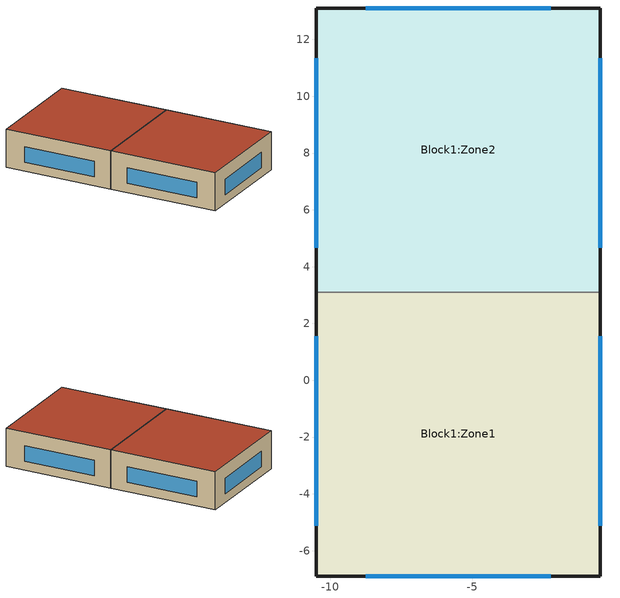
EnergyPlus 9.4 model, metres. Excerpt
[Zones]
Block1:Zone2
 floor ground (Project ground floor): -0.49,3.11 -10.49,3.11 -10.49,13.11 -0.49,13.11 z0
 wall outside (Project wall): -0.49,3.11 -0.49,13.11 -10.49,13.11 -10.49,3.11 z0:3.5
 wall to Block1:Zone1 (Project partition): -10.49,3.11 -0.49,3.11 z0:3.5
 window (Project external glazing - 1001): -0.49,4.67 -0.49,11.33 / -2.23,13.11 -8.74,13.11 / -10.49,11.33 -10.49,4.67 z0.84:2.26
 roof outside (Project flat roof): -10.49,3.11 -0.49,3.11 -0.49,13.11 -10.49,13.11 z3.5
Block1:Zone1
 floor ground (Project ground floor): -0.49,-6.89 -10.49,-6.89 -10.49,3.11 -0.49,3.11 z0
 wall outside (Project wall): -10.49,3.11 -10.49,-6.89 -0.49,-6.89 -0.49,3.11 z0:3.5
 window (Project external glazing - 1001): -0.49,-5.12 -0.49,1.55 / -10.49,1.55 -10.49,-5.12 / -8.74,-6.89 -2.23,-6.89 z0.84:2.26
 roof outside (Project flat roof): -10.49,-6.89 -0.49,-6.89 -0.49,3.11 -10.49,3.11 z3.5
[Building]
Building: North Axis=0; Terrain=Suburbs; Loads Convergence Tolerance Value=0.04; Temperature Convergence Tolerance Value=0.4; Solar Distribution=FullExterior; Maximum Number of Warmup Days=25; Minimum Number of Warmup Days=6
[Site:Location]
Untitled (01-01:31-12)  (01-01:31-12): Latitude=37.18; Longitude=-3.78; Time Zone=1; Elevation=570
[SizingPeriod:DesignDay] Day of Month=15; Humidity Condition Type=WetBulb; Barometric Pressure=94662.2; Rain Indicator=No; Snow Indicator=No
Name | Month | Day Type | Maximum DryBulb Temperature | Daily DryBulb Temperature Range | Wetbulb or DewPoint at Maximum DryBulb | Wind Speed | Wind Direction | Daylight Saving Time Indicator | Solar Model Indicator | Sky Clearness
Summer Design Day in Untitled (01-01:31-12) Jun | 6 | SummerDesignDay | 37.5 | 19.6 | 19.6 | 0 | 0 | Yes | ASHRAEClearSky | 0.98
Summer Design Day in Untitled (01-01:31-12) Jul | 7 | SummerDesignDay | 39.9 | 20.5 | 22.5 | 0 | 0 | Yes | ASHRAEClearSky | 0.98
Summer Design Day in Untitled (01-01:31-12) Aug | 8 | SummerDesignDay | 39.1 | 20 | 21.5 | 0 | 0 | Yes | ASHRAEClearSky | 0.98
Summer Design Day in Untitled (01-01:31-12) Sep | 9 | SummerDesignDay | 35.1 | 18.6 | 19.5 | 0 | 0 | Yes | ASHRAEClearSky | 0.98
Winter Design Day in Untitled (01-01:31-12) | 1 | WinterDesignDay | -3.7 | 0 | -3.7 | 0.4 | 210 | No |  | 0
[Site:GroundTemperature:BuildingSurface]
18, 18, 18, 18, 18, 18, 18, 18, 18, 18, 18, 18
[Site:GroundTemperature:FCfactorMethod]
January Ground Temperature=7.53; February Ground Temperature=6.81; March Ground Temperature=8.09; April Ground Temperature=10.09; May Ground Temperature=15.31; June Ground Temperature=19.34; July Ground Temperature=22.06; August Ground Temperature=22.89; September Ground Temperature=21.48; October Ground Temperature=18.35; November Ground Temperature=14.16; December Ground Temperature=10.28
[Site:GroundTemperature:Shallow]
14, 14, 14, 14, 14, 14, 14, 14, 14, 14, 14, 14
[Site:GroundTemperature:Deep]
14, 14, 14, 14, 14, 14, 14, 14, 14, 14, 14, 14
[Site:GroundReflectance]
0.2, 0.2, 0.2, 0.2, 0.2, 0.2, 0.2, 0.2, 0.2, 0.2, 0.2, 0.2
[Site:GroundReflectance:SnowModifier]
2, 2
[Site:WaterMainsTemperature]
Calculation Method=Correlation; Annual Average Outdoor Air Temperature=10; Maximum Difference In Monthly Average Outdoor Air Temperatures=20
[Material] Roughness=Rough; Thermal Absorptance=0.9
Name | Thickness | Conductivity | Density | Specific Heat | Solar Absorptance | Visible Absorptance
Urea Formaldehyde Foam_.1327 | 0.1327 | 0.04 | 10 | 1400 | 0.6 | 0.6
Cast Concrete_.1 | 0.1 | 1.13 | 2000 | 1000 | 0.6 | 0.6
Floor/Roof Screed_.07 | 0.07 | 0.41 | 1200 | 840 | 0.73 | 0.73
Timber Flooring_.03 | 0.03 | 0.14 | 650 | 1200 | 0.78 | 0.78
Asphalt 1_.01 | 0.01 | 0.7 | 2100 | 1000 | 0.85 | 0.9
MW Glass Wool (rolls)_.1445 | 0.1445 | 0.04 | 12 | 840 | 0.6 | 0.6
Plasterboard_.013 | 0.013 | 0.25 | 2800 | 896 | 0.5 | 0.5
Brickwork Outer_.1 | 0.1 | 0.84 | 1700 | 800 | 0.7 | 0.7
XPS Extruded Polystyrene  - CO2 Blowing_.0795 | 0.0795 | 0.034 | 35 | 1400 | 0.6 | 0.6
Concrete Block (Medium)_.1 | 0.1 | 0.51 | 1400 | 1000 | 0.6 | 0.6
Gypsum Plastering_.013 | 0.013 | 0.4 | 1000 | 1000 | 0.5 | 0.5
Gypsum Plasterboard_.025 | 0.025 | 0.25 | 900 | 1000 | 0.5 | 0.5
[Material:NoMass] Roughness=Rough; Thermal Absorptance=0.9; Solar Absorptance=0.7; Visible Absorptance=0.7
Name | Thermal Resistance
3_RVAL_3 | 0.18
7_RVAL_2 | 0.15
[WindowMaterial:Glazing] Optical Data Type=SpectralAverage; Thickness=0.003; Infrared Transmittance at Normal Incidence=0; Front Side Infrared Hemispherical Emissivity=0.84; Conductivity=0.9; Dirt Correction Factor for Solar and Visible Transmittance=1
Name | Solar Transmittance at Normal Incidence | Front Side Solar Reflectance at Normal Incidence | Back Side Solar Reflectance at Normal Incidence | Visible Transmittance at Normal Incidence | Front Side Visible Reflectance at Normal Incidence | Back Side Visible Reflectance at Normal Incidence | Back Side Infrared Hemispherical Emissivity
2 | 0.837 | 0.075 | 0.075 | 0.898 | 0.081 | 0.081 | 0.84
38 | 0.74 | 0.09 | 0.1 | 0.82 | 0.11 | 0.12 | 0.2
[WindowMaterial:Gas]
1002: Gas Type=Air; Thickness=0.013
[Construction]
Project ground floor: Urea Formaldehyde Foam_.1327, Cast Concrete_.1, Floor/Roof Screed_.07, Timber Flooring_.03
Project flat roof: Asphalt 1_.01, MW Glass Wool (rolls)_.1445, 3_RVAL_3, Plasterboard_.013
Project wall: Brickwork Outer_.1, XPS Extruded Polystyrene  - CO2 Blowing_.0795, Concrete Block (Medium)_.1, Gypsum Plastering_.013
Project partition: Gypsum Plasterboard_.025, 7_RVAL_2, Gypsum Plasterboard_.025
Project external glazing - 1001: 38, 1002, 2
[Zone] Type=1; Multiplier=1; Volume=317.415; Floor Area=90.69; Zone Inside Convection Algorithm=TARP; Part of Total Floor Area=Yes
Block1:Zone2; Block1:Zone1
[PEOPLE] Number of People Schedule=Office_OpenOff_Occ; Number of People Calculation Method=People/Area; People per Zone Floor Area=0.111; Fraction Radiant=0.3; Sensible Heat Fraction=AutoCalculate; Carbon Dioxide Generation Rate=3.82e-08; Enable ASHRAE 55 Comfort Warnings=No; Mean Radiant Temperature Calculation Type=ZoneAveraged; Work Efficiency Schedule=Work efficiency; Clothing Insulation Calculation Method=ClothingInsulationSchedule; Air Velocity Schedule=Default Air Velocity for Comfort Calculations; Thermal Comfort Model 1 Type=Fanger
Name | Zone or ZoneList | Activity Level Schedule | Clothing Insulation Schedule
People Block1:Zone2 | Block1:Zone2 | Activity Schedule 19 | Clothing Schedule 19
People Block1:Zone1 | Block1:Zone1 | Activity Schedule 26 | Clothing Schedule 26
[Lights] Schedule=Office_OpenOff_Light; Design Level Calculation Method=Watts/Area; Watts per Zone Floor Area=20; Return Air Fraction=0; Fraction Radiant=0.42; Fraction Visible=0.18; Fraction Replaceable=1
Name | Zone or ZoneList | EndUse Subcategory
Block1:Zone2 General lighting | Block1:Zone2 | ELECTRIC EQUIPMENT#Block1:Zone2#GeneralLights
Block1:Zone1 General lighting | Block1:Zone1 | ELECTRIC EQUIPMENT#Block1:Zone1#GeneralLights
[OtherEquipment] Fuel Type=Electricity; Schedule=Office_OpenOff_Equip; Design Level Calculation Method=Watts/Area; Power per Zone Floor Area=11.77; Fraction Latent=0; Fraction Radiant=0.2; Fraction Lost=0; Carbon Dioxide Generation Rate=0; EndUse Subcategory=General
Name | Zone or ZoneList
Block1:Zone2 Equipment gain | Block1:Zone2
Block1:Zone1 Equipment gain | Block1:Zone1
[ZoneInfiltration:DesignFlowRate] Schedule=On 24/7; Design Flow Rate Calculation Method=Flow/zone; Design Flow Rate=0.06172; Constant Term Coefficient=1; Temperature Term Coefficient=0; Velocity Term Coefficient=0; Velocity Squared Term Coefficient=0
Name | Zone or ZoneList
Block1:Zone2 Infiltration | Block1:Zone2
Block1:Zone1 Infiltration | Block1:Zone1
[DesignSpecification:OutdoorAir] Outdoor Air Method=Flow/Person; Outdoor Air Flow per Person=0.00944; Outdoor Air Flow per Zone Floor Area=0; Outdoor Air Flow per Zone=0; Outdoor Air Flow Air Changes per Hour=0; Outdoor Air Schedule=On 24/7
Block1:Zone2 Design Specification Outdoor Air Object; Block1:Zone1 Design Specification Outdoor Air Object
[DesignSpecification:ZoneAirDistribution] Zone Air Distribution Effectiveness in Cooling Mode=1; Zone Air Distribution Effectiveness in Heating Mode=1; Zone Secondary Recirculation Fraction=0
Block1:Zone2 Design Specification Zone Air Distribution Object; Block1:Zone1 Design Specification Zone Air Distribution Object
[Sizing:Zone] Zone Cooling Design Supply Air Temperature Input Method=TemperatureDifference; Zone Cooling Design Supply Air Temperature=14; Zone Cooling Design Supply Air Temperature Difference=1; Zone Heating Design Supply Air Temperature Input Method=TemperatureDifference; Zone Heating Design Supply Air Temperature=50; Zone Heating Design Supply Air Temperature Difference=1; Zone Cooling Design Supply Air Humidity Ratio=0.009; Zone Heating Design Supply Air Humidity Ratio=0.004; Zone Heating Sizing Factor=1.25; Zone Cooling Sizing Factor=1.15; Cooling Design Air Flow Method=DesignDay; Cooling Design Air Flow Rate=0; Cooling Minimum Air Flow per Zone Floor Area=0.00076; Cooling Minimum Air Flow=0; Cooling Minimum Air Flow Fraction=0; Heating Design Air Flow Method=DesignDay; Heating Design Air Flow Rate=0; Heating Maximum Air Flow per Zone Floor Area=0.00203; Heating Maximum Air Flow=0.14158; Heating Maximum Air Flow Fraction=0.3; Account for Dedicated Outdoor Air System=Yes; Dedicated Outdoor Air System Control Strategy=NeutralSupplyAir; Dedicated Outdoor Air Low Setpoint Temperature for Design=autosize; Dedicated Outdoor Air High Setpoint Temperature for Design=autosize
Name | Design Specification Outdoor Air Object | Design Specification Zone Air Distribution Object
Block1:Zone2 | Block1:Zone2 Design Specification Outdoor Air Object | Block1:Zone2 Design Specification Zone Air Distribution Object
Block1:Zone1 | Block1:Zone1 Design Specification Outdoor Air Object | Block1:Zone1 Design Specification Zone Air Distribution Object
[ZoneControl:Thermostat] Control Type Schedule=Control type schedule: Always 4
Name | Zone or ZoneList | Control 1
Block1:Zone2 Thermostat | Block1:Zone2 | Block1:Zone2 Dual SP
Block1:Zone1 Thermostat | Block1:Zone1 | Block1:Zone1 Dual SP
[ZoneControl:Thermostat:ThermalComfort] Averaging Method=PeopleAverage; Minimum DryBulb Temperature Setpoint=12.8; Maximum DryBulb Temperature Setpoint=40; Thermal Comfort Control Type Schedule=Zone Comfort Control Type Sched
Name | Zone or ZoneList | Thermal Comfort Control 1
Block1:Zone2 Comfort Control | Block1:Zone2 | Block1:Zone2 Dual Comfort Setpoint
Block1:Zone1 Comfort Control | Block1:Zone1 | Block1:Zone1 Dual Comfort Setpoint
[ThermostatSetpoint:DualSetpoint] Heating Setpoint Temperature Schedule=Heating set point schedule; Cooling Setpoint Temperature Schedule=Cooling set point schedule
Block1:Zone2 Dual SP; Block1:Zone1 Dual SP
[ThermostatSetpoint:ThermalComfort:Fanger:DualSetpoint]
Name | Fanger Thermal Comfort Heating Schedule | Fanger Thermal Comfort Cooling Schedule
Block1:Zone2 Dual Comfort Setpoint | PMV_H_SP_Block1_Zone2 | PMV_C_SP_Block1_Zone2
Block1:Zone1 Dual Comfort Setpoint | PMV_H_SP_Block1_Zone1 | PMV_C_SP_Block1_Zone1
[ZoneHVAC:TerminalUnit:VariableRefrigerantFlow] Terminal Unit Availability Schedule=On 24/7; Cooling Supply Air Flow Rate=autosize; No Cooling Supply Air Flow Rate=autosize; Heating Supply Air Flow Rate=autosize; No Heating Supply Air Flow Rate=autosize; Cooling Outdoor Air Flow Rate=0; Heating Outdoor Air Flow Rate=0; No Load Outdoor Air Flow Rate=0; Supply Air Fan Operating Mode Schedule=On 24/7; Supply Air Fan Placement=DrawThrough; Zone Terminal Unit On Parasitic Electric Energy Use=30; Zone Terminal Unit Off Parasitic Electric Energy Use=20
Name | Supply Air Fan Object | Cooling Coil Object | Heating Coil Object
Block1:Zone2 VRF Indoor Unit | Block1:Zone2 VRF Indoor Unit Supply Fan | Block1:Zone2 VRF Indoor Unit DX Cooling Coil | Block1:Zone2 VRF Indoor Unit DX Heating Coil
Block1:Zone1 VRF Indoor Unit | Block1:Zone1 VRF Indoor Unit Supply Fan | Block1:Zone1 VRF Indoor Unit DX Cooling Coil | Block1:Zone1 VRF Indoor Unit DX Heating Coil
[Zone equipment]
Block1:Zone2: Block1:Zone2 VRF Indoor Unit
Block1:Zone1: Block1:Zone1 VRF Indoor Unit
[Fan:ConstantVolume] Availability Schedule=On 24/7; Fan Total Efficiency=0.7; Pressure Rise=100; Maximum Flow Rate=autosize; Motor Efficiency=0.9; Motor In Airstream Fraction=1; EndUse Subcategory=General
Block1:Zone2 VRF Indoor Unit Supply Fan; Block1:Zone1 VRF Indoor Unit Supply Fan
[Coil:Cooling:DX:VariableRefrigerantFlow] Availability Schedule=On 24/7; Gross Rated Total Cooling Capacity=autosize; Gross Rated Sensible Heat Ratio=autosize; Rated Air Flow Rate=autosize; Cooling Capacity Ratio Modifier Function of Temperature Curve=VRFTUCoolCapFT; Cooling Capacity Modifier Curve Function of Flow Fraction=VRFACCoolCapFFF
Block1:Zone2 VRF Indoor Unit DX Cooling Coil; Block1:Zone1 VRF Indoor Unit DX Cooling Coil
[Coil:Heating:DX:VariableRefrigerantFlow] Availability Schedule=On 24/7; Gross Rated Heating Capacity=autosize; Rated Air Flow Rate=autosize; Heating Capacity Ratio Modifier Function of Temperature Curve=VRFTUHeatCapFT; Heating Capacity Modifier Function of Flow Fraction Curve=VRFACCoolCapFFF
Block1:Zone2 VRF Indoor Unit DX Heating Coil; Block1:Zone1 VRF Indoor Unit DX Heating Coil
[AirConditioner:VariableRefrigerantFlow]
Heat Pump=VRF Outdoor Unit; Availability Schedule=On 24/7; Gross Rated Total Cooling Capacity=autosize; Gross Rated Cooling COP=3.3; Minimum Outdoor Temperature in Cooling Mode=-80; Maximum Outdoor Temperature in Cooling Mode=80; Cooling Capacity Ratio Modifier Function of Low Temperature Curve=VRFCoolCapFT; Cooling Capacity Ratio Boundary Curve=VRFCoolCapFTBoundary; Cooling Capacity Ratio Modifier Function of High Temperature Curve=VRFCoolCapFTHi; Cooling Energy Input Ratio Modifier Function of Low Temperature Curve=VRFCoolEIRFT; Cooling Energy Input Ratio Boundary Curve=VRFCoolEIRFTBoundary; Cooling Energy Input Ratio Modifier Function of High Temperature Curve=VRFCoolEIRFTHi; Cooling Energy Input Ratio Modifier Function of Low PartLoad Ratio Curve=CoolingEIRLowPLR; Cooling Energy Input Ratio Modifier Function of High PartLoad Ratio Curve=CoolingEIRHiPLR; Cooling Combination Ratio Correction Factor Curve=CoolingCombRatio; Cooling PartLoad Fraction Correlation Curve=VRFCPLFFPLR; Gross Rated Heating Capacity=autosize; Rated Heating Capacity Sizing Ratio=1; Gross Rated Heating COP=3.4; Minimum Outdoor Temperature in Heating Mode=-80; Maximum Outdoor Temperature in Heating Mode=80; Heating Capacity Ratio Modifier Function of Low Temperature Curve=VRFHeatCapFT; Heating Capacity Ratio Boundary Curve=VRFHeatCapFTBoundary; Heating Capacity Ratio Modifier Function of High Temperature Curve=VRFHeatCapFTHi; Heating Energy Input Ratio Modifier Function of Low Temperature Curve=VRFHeatEIRFT; Heating Energy Input Ratio Boundary Curve=VRFHeatEIRFTBoundary; Heating Energy Input Ratio Modifier Function of High Temperature Curve=VRFHeatEIRFTHi; Heating Performance Curve Outdoor Temperature Type=WetBulbTemperature; Heating Energy Input Ratio Modifier Function of Low PartLoad Ratio Curve=HeatingEIRLowPLR; Heating Energy Input Ratio Modifier Function of High PartLoad Ratio Curve=HeatingEIRHiPLR; Heating Combination Ratio Correction Factor Curve=HeatingCombRatio; Heating PartLoad Fraction Correlation Curve=VRFCPLFFPLR; Minimum Heat Pump PartLoad Ratio=0.2; Master Thermostat Priority Control Type=LoadPriority; Zone Terminal Unit List=VRF Outdoor Unit Zone List; Heat Pump Waste Heat Recovery=Yes; Equivalent Piping Length used for Piping Correction Factor in Cooling Mode=50; Vertical Height used for Piping Correction Factor=15; Piping Correction Factor for Length in Cooling Mode Curve=CoolingLengthCorrectionFactor; Piping Correction Factor for Height in Cooling Mode Coefficient=0; Equivalent Piping Length used for Piping Correction Factor in Heating Mode=50; Piping Correction Factor for Length in Heating Mode Curve=VRF Piping Correction Factor for Length in Heating Mode; Piping Correction Factor for Height in Heating Mode Coefficient=0; Crankcase Heater Power per Compressor=15; Number of Compressors=2; Ratio of Compressor Size to Total Compressor Capacity=0.5; Maximum Outdoor DryBulb Temperature for Crankcase Heater=5; Defrost Strategy=Resistive; Defrost Control=Timed; Defrost Time Period Fraction=0; Resistive Defrost Heater Capacity=autosize; Maximum Outdoor Drybulb Temperature for Defrost Operation=5; Condenser Type=AirCooled; Water Condenser Volume Flow Rate=autosize; Evaporative Condenser Effectiveness=0.9; Evaporative Condenser Air Flow Rate=autosize; Evaporative Condenser Pump Rated Power Consumption=autosize; Basin Heater Capacity=0; Basin Heater Setpoint Temperature=2; Basin Heater Operating Schedule=On 24/7; Fuel Type=Electricity; Minimum Outdoor Temperature in Heat Recovery Mode=-10; Maximum Outdoor Temperature in Heat Recovery Mode=40; Heat Recovery Cooling Capacity Modifier Curve=VRF Heat Recovery Cooling Capacity Modifier; Initial Heat Recovery Cooling Capacity Fraction=0.5; Heat Recovery Cooling Capacity Time Constant=0.15; Heat Recovery Cooling Energy Modifier Curve=VRF Heat Recovery Cooling Energy Modifier; Initial Heat Recovery Cooling Energy Fraction=1; Heat Recovery Cooling Energy Time Constant=0; Heat Recovery Heating Capacity Modifier Curve=VRF Heat Recovery Heating Capacity Modifier; Initial Heat Recovery Heating Capacity Fraction=1; Heat Recovery Heating Capacity Time Constant=0.15; Heat Recovery Heating Energy Modifier Curve=VRF Heat Recovery Heating Energy Modifier; Initial Heat Recovery Heating Energy Fraction=1; Heat Recovery Heating Energy Time Constant=0
[ZoneTerminalUnitList]
VRF Outdoor Unit Zone List: Zone Terminal Unit Name 1=Block1:Zone2 VRF Indoor Unit; Zone Terminal Unit Name 2=Block1:Zone1 VRF Indoor Unit
[ENERGYMANAGEMENTSYSTEM:SENSOR]
Name | OutputVariable or OutputMeter Index Key | OutputVariable or OutputMeter
PMV_Block1_Zone2 | People Block1:Zone2 | Zone Thermal Comfort Fanger Model PMV
People_Occupant_Count_Block1_Zone2 | People Block1:Zone2 | People Occupant Count
PMV_Block1_Zone1 | People Block1:Zone1 | Zone Thermal Comfort Fanger Model PMV
People_Occupant_Count_Block1_Zone1 | People Block1:Zone1 | People Occupant Count
[ENERGYMANAGEMENTSYSTEM:ACTUATOR] Actuated Component Type=Schedule:Compact; Actuated Component Control Type=Schedule Value
Name | Actuated Component Unique
PMV_H_SP_act_Block1_Zone2 | PMV_H_SP_Block1_Zone2
PMV_H_SP_act_Block1_Zone1 | PMV_H_SP_Block1_Zone1
PMV_C_SP_act_Block1_Zone2 | PMV_C_SP_Block1_Zone2
PMV_C_SP_act_Block1_Zone1 | PMV_C_SP_Block1_Zone1
[ENERGYMANAGEMENTSYSTEM:PROGRAMCALLINGMANAGER]
set_cooling_season: BeginTimestepBeforePredictor; set_cooling_season
set_zone_input_data_Block1_Zone2: BeginTimestepBeforePredictor; set_zone_input_data_Block1_Zone2
apply_aPMV_Block1_Zone2: BeginTimestepBeforePredictor; apply_aPMV_Block1_Zone2
set_zone_input_data_Block1_Zone1: BeginTimestepBeforePredictor; set_zone_input_data_Block1_Zone1
apply_aPMV_Block1_Zone1: BeginTimestepBeforePredictor; apply_aPMV_Block1_Zone1
monitor_aPMV_Block1_Zone2: BeginTimestepBeforePredictor; monitor_aPMV_Block1_Zone2
count_aPMV_comfort_hours_Block1_Zone2: BeginTimestepBeforePredictor; count_aPMV_comfort_hours_Block1_Zone2
monitor_aPMV_Block1_Zone1: BeginTimestepBeforePredictor; monitor_aPMV_Block1_Zone1
count_aPMV_comfort_hours_Block1_Zone1: BeginTimestepBeforePredictor; count_aPMV_comfort_hours_Block1_Zone1
[ENERGYMANAGEMENTSYSTEM:PROGRAM]
set_cooling_season: set CoolSeasonStart = 120; set CoolSeasonEnd = 210; if CoolSeasonEnd > CoolSeasonStart; if (DayOfYear >= CoolSeasonStart) && (DayOfYear < CoolSeasonEnd); set CoolingSeason = 1; else; set CoolingSeason = 0; endif; elseif CoolSeasonStart > CoolSeasonEnd; if (DayOfYear >= CoolSeasonStart) || (DayOfYear < CoolSeasonEnd); set CoolingSeason = 1; else; set CoolingSeason = 0; endif; endif
set_zone_input_data_Block1_Zone2: set adap_coeff_cooling_Block1_Zone2 = 0.3; set adap_coeff_heating_Block1_Zone2 = -0.2; set pmv_cooling_sp_Block1_Zone2 = 0.2; set pmv_heating_sp_Block1_Zone2 = -0.2; set tol_Block1_Zone2 = 0.1
apply_aPMV_Block1_Zone2: if CoolingSeason == 1; set adap_coeff_Block1_Zone2 = adap_coeff_cooling_Block1_Zone2; elseif CoolingSeason == 0; set adap_coeff_Block1_Zone2 = adap_coeff_heating_Block1_Zone2; endif; set aPMV_H_SP_noTol_Block1_Zone2 = pmv_heating_sp_Block1_Zone2/(1+adap_coeff_Block1_Zone2*pmv_heating_sp_Block1_Zone2); set aPMV_C_SP_noTol_Block1_Zone2 = pmv_cooling_sp_Block1_Zone2/(1+adap_coeff_Block1_Zone2*pmv_cooling_sp_Block1_Zone2); set aPMV_H_SP_Block1_Zone2 = aPMV_H_SP_noTol_Block1_Zone2+tol_Block1_Zone2; set aPMV_C_SP_Block1_Zone2 = aPMV_C_SP_noTol_Block1_Zone2-tol_Block1_Zone2; if People_Occupant_Count_Block1_Zone2 > 0; if aPMV_H_SP_Block1_Zone2 < 0; set PMV_H_SP_act_Block1_Zone2 = aPMV_H_SP_Block1_Zone2; else; set PMV_H_SP_act_Block1_Zone2 = 0; endif; if aPMV_C_SP_Block1_Zone2 > 0; set PMV_C_SP_act_Block1_Zone2 = aPMV_C_SP_Block1_Zone2; else; set PMV_C_SP_act_Block1_Zone2 = 0; endif; else; set PMV_H_SP_act_Block1_Zone2 = -100; set PMV_C_SP_act_Block1_Zone2 = 100; endif
set_zone_input_data_Block1_Zone1: set adap_coeff_cooling_Block1_Zone1 = 0.4; set adap_coeff_heating_Block1_Zone1 = -0.2; set pmv_cooling_sp_Block1_Zone1 = 0.3; set pmv_heating_sp_Block1_Zone1 = -0.3; set tol_Block1_Zone1 = 0.1
apply_aPMV_Block1_Zone1: if CoolingSeason == 1; set adap_coeff_Block1_Zone1 = adap_coeff_cooling_Block1_Zone1; elseif CoolingSeason == 0; set adap_coeff_Block1_Zone1 = adap_coeff_heating_Block1_Zone1; endif; set aPMV_H_SP_noTol_Block1_Zone1 = pmv_heating_sp_Block1_Zone1/(1+adap_coeff_Block1_Zone1*pmv_heating_sp_Block1_Zone1); set aPMV_C_SP_noTol_Block1_Zone1 = pmv_cooling_sp_Block1_Zone1/(1+adap_coeff_Block1_Zone1*pmv_cooling_sp_Block1_Zone1); set aPMV_H_SP_Block1_Zone1 = aPMV_H_SP_noTol_Block1_Zone1+tol_Block1_Zone1; set aPMV_C_SP_Block1_Zone1 = aPMV_C_SP_noTol_Block1_Zone1-tol_Block1_Zone1; if People_Occupant_Count_Block1_Zone1 > 0; if aPMV_H_SP_Block1_Zone1 < 0; set PMV_H_SP_act_Block1_Zone1 = aPMV_H_SP_Block1_Zone1; else; set PMV_H_SP_act_Block1_Zone1 = 0; endif; if aPMV_C_SP_Block1_Zone1 > 0; set PMV_C_SP_act_Block1_Zone1 = aPMV_C_SP_Block1_Zone1; else; set PMV_C_SP_act_Block1_Zone1 = 0; endif; else; set PMV_H_SP_act_Block1_Zone1 = -100; set PMV_C_SP_act_Block1_Zone1 = 100; endif
monitor_aPMV_Block1_Zone2: set aPMV_Block1_Zone2 = PMV_Block1_Zone2/(1+adap_coeff_Block1_Zone2*PMV_Block1_Zone2)
count_aPMV_comfort_hours_Block1_Zone2: if aPMV_Block1_Zone2 < aPMV_H_SP_noTol_Block1_Zone2; set comfhour_Block1_Zone2 = 0; set discomfhour_cold_Block1_Zone2 = 1*ZoneTimeStep; set discomfhour_heat_Block1_Zone2 = 0; elseif aPMV_Block1_Zone2 > aPMV_C_SP_noTol_Block1_Zone2; set comfhour_Block1_Zone2 = 0; set discomfhour_cold_Block1_Zone2 = 0; set discomfhour_heat_Block1_Zone2 = 1*ZoneTimeStep; else; set comfhour_Block1_Zone2 = 1*ZoneTimeStep; set discomfhour_cold_Block1_Zone2 = 0; set discomfhour_heat_Block1_Zone2 = 0; endif; if People_Occupant_Count_Block1_Zone2 > 0; set occupied_hour_Block1_Zone2 = 1*ZoneTimeStep; else; set occupied_hour_Block1_Zone2 = 0; endif; set discomfhour_Block1_Zone2 = discomfhour_cold_Block1_Zone2 + discomfhour_heat_Block1_Zone2
monitor_aPMV_Block1_Zone1: set aPMV_Block1_Zone1 = PMV_Block1_Zone1/(1+adap_coeff_Block1_Zone1*PMV_Block1_Zone1)
count_aPMV_comfort_hours_Block1_Zone1: if aPMV_Block1_Zone1 < aPMV_H_SP_noTol_Block1_Zone1; set comfhour_Block1_Zone1 = 0; set discomfhour_cold_Block1_Zone1 = 1*ZoneTimeStep; set discomfhour_heat_Block1_Zone1 = 0; elseif aPMV_Block1_Zone1 > aPMV_C_SP_noTol_Block1_Zone1; set comfhour_Block1_Zone1 = 0; set discomfhour_cold_Block1_Zone1 = 0; set discomfhour_heat_Block1_Zone1 = 1*ZoneTimeStep; else; set comfhour_Block1_Zone1 = 1*ZoneTimeStep; set discomfhour_cold_Block1_Zone1 = 0; set discomfhour_heat_Block1_Zone1 = 0; endif; if People_Occupant_Count_Block1_Zone1 > 0; set occupied_hour_Block1_Zone1 = 1*ZoneTimeStep; else; set occupied_hour_Block1_Zone1 = 0; endif; set discomfhour_Block1_Zone1 = discomfhour_cold_Block1_Zone1 + discomfhour_heat_Block1_Zone1
[ENERGYMANAGEMENTSYSTEM:GLOBALVARIABLE]
CoolingSeason
CoolSeasonEnd
CoolSeasonStart
tol_Block1_Zone2
tol_Block1_Zone1
adap_coeff_Block1_Zone2
adap_coeff_Block1_Zone1
adap_coeff_heating_Block1_Zone2
adap_coeff_heating_Block1_Zone1
adap_coeff_cooling_Block1_Zone2
adap_coeff_cooling_Block1_Zone1
pmv_heating_sp_Block1_Zone2
pmv_heating_sp_Block1_Zone1
pmv_cooling_sp_Block1_Zone2
pmv_cooling_sp_Block1_Zone1
aPMV_Block1_Zone2
aPMV_Block1_Zone1
comfhour_Block1_Zone2
comfhour_Block1_Zone1
discomfhour_Block1_Zone2
discomfhour_Block1_Zone1
discomfhour_heat_Block1_Zone2
discomfhour_heat_Block1_Zone1
discomfhour_cold_Block1_Zone2
discomfhour_cold_Block1_Zone1
occupied_hour_Block1_Zone2
occupied_hour_Block1_Zone1
aPMV_H_SP_Block1_Zone2
aPMV_H_SP_Block1_Zone1
aPMV_C_SP_Block1_Zone2
aPMV_C_SP_Block1_Zone1
aPMV_H_SP_noTol_Block1_Zone2
aPMV_H_SP_noTol_Block1_Zone1
aPMV_C_SP_noTol_Block1_Zone2
aPMV_C_SP_noTol_Block1_Zone1
[ENERGYMANAGEMENTSYSTEM:OUTPUTVARIABLE] Update Frequency=ZoneTimestep
Name | EMS Variable | Type of Data in Variable | Units
Adaptive Coefficient_Block1_Zone2 | adap_coeff_Block1_Zone2 | Averaged
Adaptive Coefficient_Block1_Zone1 | adap_coeff_Block1_Zone1 | Averaged
aPMV_Block1_Zone2 | aPMV_Block1_Zone2 | Averaged
aPMV_Block1_Zone1 | aPMV_Block1_Zone1 | Averaged
aPMV Heating Setpoint_Block1_Zone2 | aPMV_H_SP_Block1_Zone2 | Averaged
aPMV Heating Setpoint_Block1_Zone1 | aPMV_H_SP_Block1_Zone1 | Averaged
aPMV Cooling Setpoint_Block1_Zone2 | aPMV_C_SP_Block1_Zone2 | Averaged
aPMV Cooling Setpoint_Block1_Zone1 | aPMV_C_SP_Block1_Zone1 | Averaged
aPMV Heating Setpoint No Tolerance_Block1_Zone2 | aPMV_H_SP_noTol_Block1_Zone2 | Averaged
aPMV Heating Setpoint No Tolerance_Block1_Zone1 | aPMV_H_SP_noTol_Block1_Zone1 | Averaged
aPMV Cooling Setpoint No Tolerance_Block1_Zone2 | aPMV_C_SP_noTol_Block1_Zone2 | Averaged
aPMV Cooling Setpoint No Tolerance_Block1_Zone1 | aPMV_C_SP_noTol_Block1_Zone1 | Averaged
Comfortable Hours_Block1_Zone2 | comfhour_Block1_Zone2 | Summed | H
Comfortable Hours_Block1_Zone1 | comfhour_Block1_Zone1 | Summed | H
Discomfortable Hot Hours_Block1_Zone2 | discomfhour_heat_Block1_Zone2 | Summed | H
Discomfortable Hot Hours_Block1_Zone1 | discomfhour_heat_Block1_Zone1 | Summed | H
Discomfortable Cold Hours_Block1_Zone2 | discomfhour_cold_Block1_Zone2 | Summed | H
Discomfortable Cold Hours_Block1_Zone1 | discomfhour_cold_Block1_Zone1 | Summed | H
Discomfortable Total Hours_Block1_Zone2 | discomfhour_Block1_Zone2 | Summed | H
Discomfortable Total Hours_Block1_Zone1 | discomfhour_Block1_Zone1 | Summed | H
Occupied hours_Block1_Zone2 | occupied_hour_Block1_Zone2 | Summed | H
Occupied hours_Block1_Zone1 | occupied_hour_Block1_Zone1 | Summed | H
[Schedule:Compact]
Work efficiency: Through: 12/31, For: AllDays, Until: 24:00, 0
Zone Comfort Control Type Sched; Control type schedule: Always 4: Through: 12/31, For: AllDays, Until: 24:00, 4
On 24/7: Through: 12/31, For: AllDays, Until: 24:00, 1
Heating set point schedule: Through: 12/31, For: AllDays, Until: 24:00, 20
Cooling set point schedule: Through: 12/31, For: AllDays, Until: 24:00, 24
Office_OpenOff_Occ: Through: 31 Dec, For: Weekdays SummerDesignDay, Until: 07:00, 0, Until: 08:00, 0.25, Until: 09:00, 0.5, Until: 12:00, 1, Until: 14:00, 0.75, Until: 17:00, 1, Until: 18:00, 0.5, Until: 19:00, 0.25, Until: 24:00, 0, For: Weekends, Until: 24:00, 0, For: Holidays, Until: 24:00, 0, For: WinterDesignDay AllOtherDays, Until: 24:00, 0
Office_OpenOff_Equip: Through: 31 Dec, For: Weekdays SummerDesignDay, Until: 07:00, 0.05394, Until: 20:00, 1, Until: 24:00, 0.05394, For: Weekends, Until: 24:00, 0.05394, For: Holidays, Until: 24:00, 0.05394, For: WinterDesignDay AllOtherDays, Until: 24:00, 0
Office_OpenOff_Light: Through: 31 Dec, For: Weekdays SummerDesignDay, Until: 07:00, 0, Until: 19:00, 1, Until: 24:00, 0, For: Weekends, Until: 24:00, 0, For: Holidays, Until: 24:00, 0, For: WinterDesignDay AllOtherDays, Until: 24:00, 0
Default Air Velocity for Comfort Calculations: Through: 12/31, For: AllDays, Until: 24:00, 0.137
Activity Schedule 19; Activity Schedule 26: Through: 12/31, For: AllDays, Until: 24:00, 110.7
Clothing Schedule 19; Clothing Schedule 26: Through: 4/1, For: AllDays, Until: 24:00, 1, Through: 9/30, For: AllDays, Until: 24:00, .5, Through: 12/31, For: AllDays, Until: 24:00, 1
[SCHEDULE:COMPACT]
PMV_H_SP_Block1_Zone2; PMV_H_SP_Block1_Zone1; PMV_C_SP_Block1_Zone2; PMV_C_SP_Block1_Zone1: Through: 12/31, For: AllDays, Until: 24:00, 1
[Curve:Linear] Minimum Value of x=1; Maximum Value of x=1.5
Name | Coefficient1 Constant | Coefficient2 x
CoolingCombRatio | 0.618055 | 0.381945
HeatingCombRatio | 0.96034 | 0.03966
[Curve:Quadratic]
Name | Coefficient1 Constant | Coefficient2 x | Coefficient3 x2 | Minimum Value of x | Maximum Value of x
VRFACCoolCapFFF | 0.8 | 0.2 | 0 | 0.5 | 1.5
CoolingEIRHiPLR | 1 | 0 | 0 | 1 | 1.5
VRFCPLFFPLR | 0.85 | 0.15 | 0 | 0 | 1
HeatingEIRHiPLR | 2.42944 | -2.23589 | 0.806452 | 1 | 1.5
[Curve:Cubic]
Name | Coefficient1 Constant | Coefficient2 x | Coefficient3 x2 | Coefficient4 x3 | Minimum Value of x | Maximum Value of x | Minimum Curve Output | Maximum Curve Output | Input Unit Type for X | Output Unit Type
VRFTUCoolCapFT | 0.504547 | 0.0288891 | -1.08194e-05 | 1.01359e-05 | 0 | 50 | 0.5 | 1.5 | Temperature | Dimensionless
VRFTUHeatCapFT | -0.390709 | 0.261815 | -0.0130432 | 0.000178132 | 0 | 50 | 0.5 | 1.5 | Temperature | Dimensionless
VRFCoolCapFTBoundary | 25.7347 | -0.0315004 | -0.014166 | 0 | 11 | 30 |  |  | Temperature
VRFCoolEIRFTBoundary | 25.7347 | -0.0315004 | -0.014166 | 0 | 15 | 24 |  |  | Temperature
CoolingEIRLowPLR | 0.462812 | -1.04024 | 2.17491 | -0.597482 | 0 | 1 |  |  | Temperature | Capacity
VRFHeatCapFTBoundary | -7.60009 | 3.0509 | -0.116284 | 0 | 15 | 27 |  |  | Temperature
VRFHeatEIRFTBoundary | -7.60009 | 3.0509 | -0.116284 | 0 | 15 | 27 | -20 | 15 | Temperature
HeatingEIRLowPLR | 0.140009 | 0.6415 | 0.133905 | 0.0845859 | 0 | 1 |  |  | Dimensionless | Dimensionless
[Curve:Biquadratic] Output Unit Type=Dimensionless
Name | Coefficient1 Constant | Coefficient2 x | Coefficient3 x2 | Coefficient4 y | Coefficient5 y2 | Coefficient6 xy | Minimum Value of x | Maximum Value of x | Minimum Value of y | Maximum Value of y | Input Unit Type for X | Input Unit Type for Y
VRFCoolCapFT | 0.576883 | 0.017448 | 0.000583269 | -1.76324e-06 | -7.474e-09 | -1.30413e-07 | 15 | 24 | -5 | 23 | Temperature | Temperature
VRFCoolCapFTHi | 0.686736 | 0.0207631 | 0.0005447 | -0.0016218 | -4.259e-07 | -0.0003392 | 15 | 24 | 16 | 43 | Temperature | Temperature
VRFCoolEIRFT | 0.989011 | -0.0234797 | 0.000199711 | 0.00596834 | -1.0289e-07 | -0.00015686 | 15 | 24 | -5 | 23 | Temperature | Temperature
VRFCoolEIRFTHi | 0.143515 | 0.0186004 | -0.0003954 | 0.0248522 | 0.00016329 | -0.0006244 | 15 | 24 | 16 | 43 | Temperature | Temperature
VRFHeatCapFT | 1.0146 | -0.0025067 | -0.000141599 | 0.0269316 | 1.83538e-06 | -0.000358147 | 15 | 27 | -20 | 15 | Temperature | Temperature
VRFHeatCapFTHi | 1.16113 | 0.0274789 | -0.00168795 | 0.00178338 | 2.03208e-06 | -6.8969e-05 | 15 | 27 | -10 | 15 | Temperature | Temperature
VRFHeatEIRFT | 0.874655 | -0.0131975 | 0.00110307 | -0.0133118 | 0.00089017 | -0.00012766 | 15 | 27 | -20 | 12 | Temperature | Temperature
VRFHeatEIRFTHi | 2.50401 | -0.0573677 | 4.07336e-05 | -0.129597 | 0.00135839 | 0.00317047 | 15 | 27 | -10 | 15 | Temperature | Temperature
CoolingLengthCorrectionFactor | 1.06938 | -0.0014951 | 2.56e-06 | -0.11511 | 0.0511169 | -0.0004369 | 8 | 175 | 0.5 | 1.5 | Temperature | Temperature
VRF Piping Correction Factor for Length in Heating Mode | 0.989916 | 0.001961 | -3.6e-05 | 0 | 0 | 0 | 7 | 106.5 | 1 | 1 | Distance | Dimensionless
VRF Heat Recovery Cooling Capacity Modifier; VRF Heat Recovery Heating Capacity Modifier | 0.9 | 0 | 0 | 0 | 0 | 0 | -100 | 100 | -100 | 100 | Temperature | Temperature
VRF Heat Recovery Cooling Energy Modifier; VRF Heat Recovery Heating Energy Modifier | 1.1 | 0 | 0 | 0 | 0 | 0 | -100 | 100 | -100 | 100 | Temperature | Temperature
